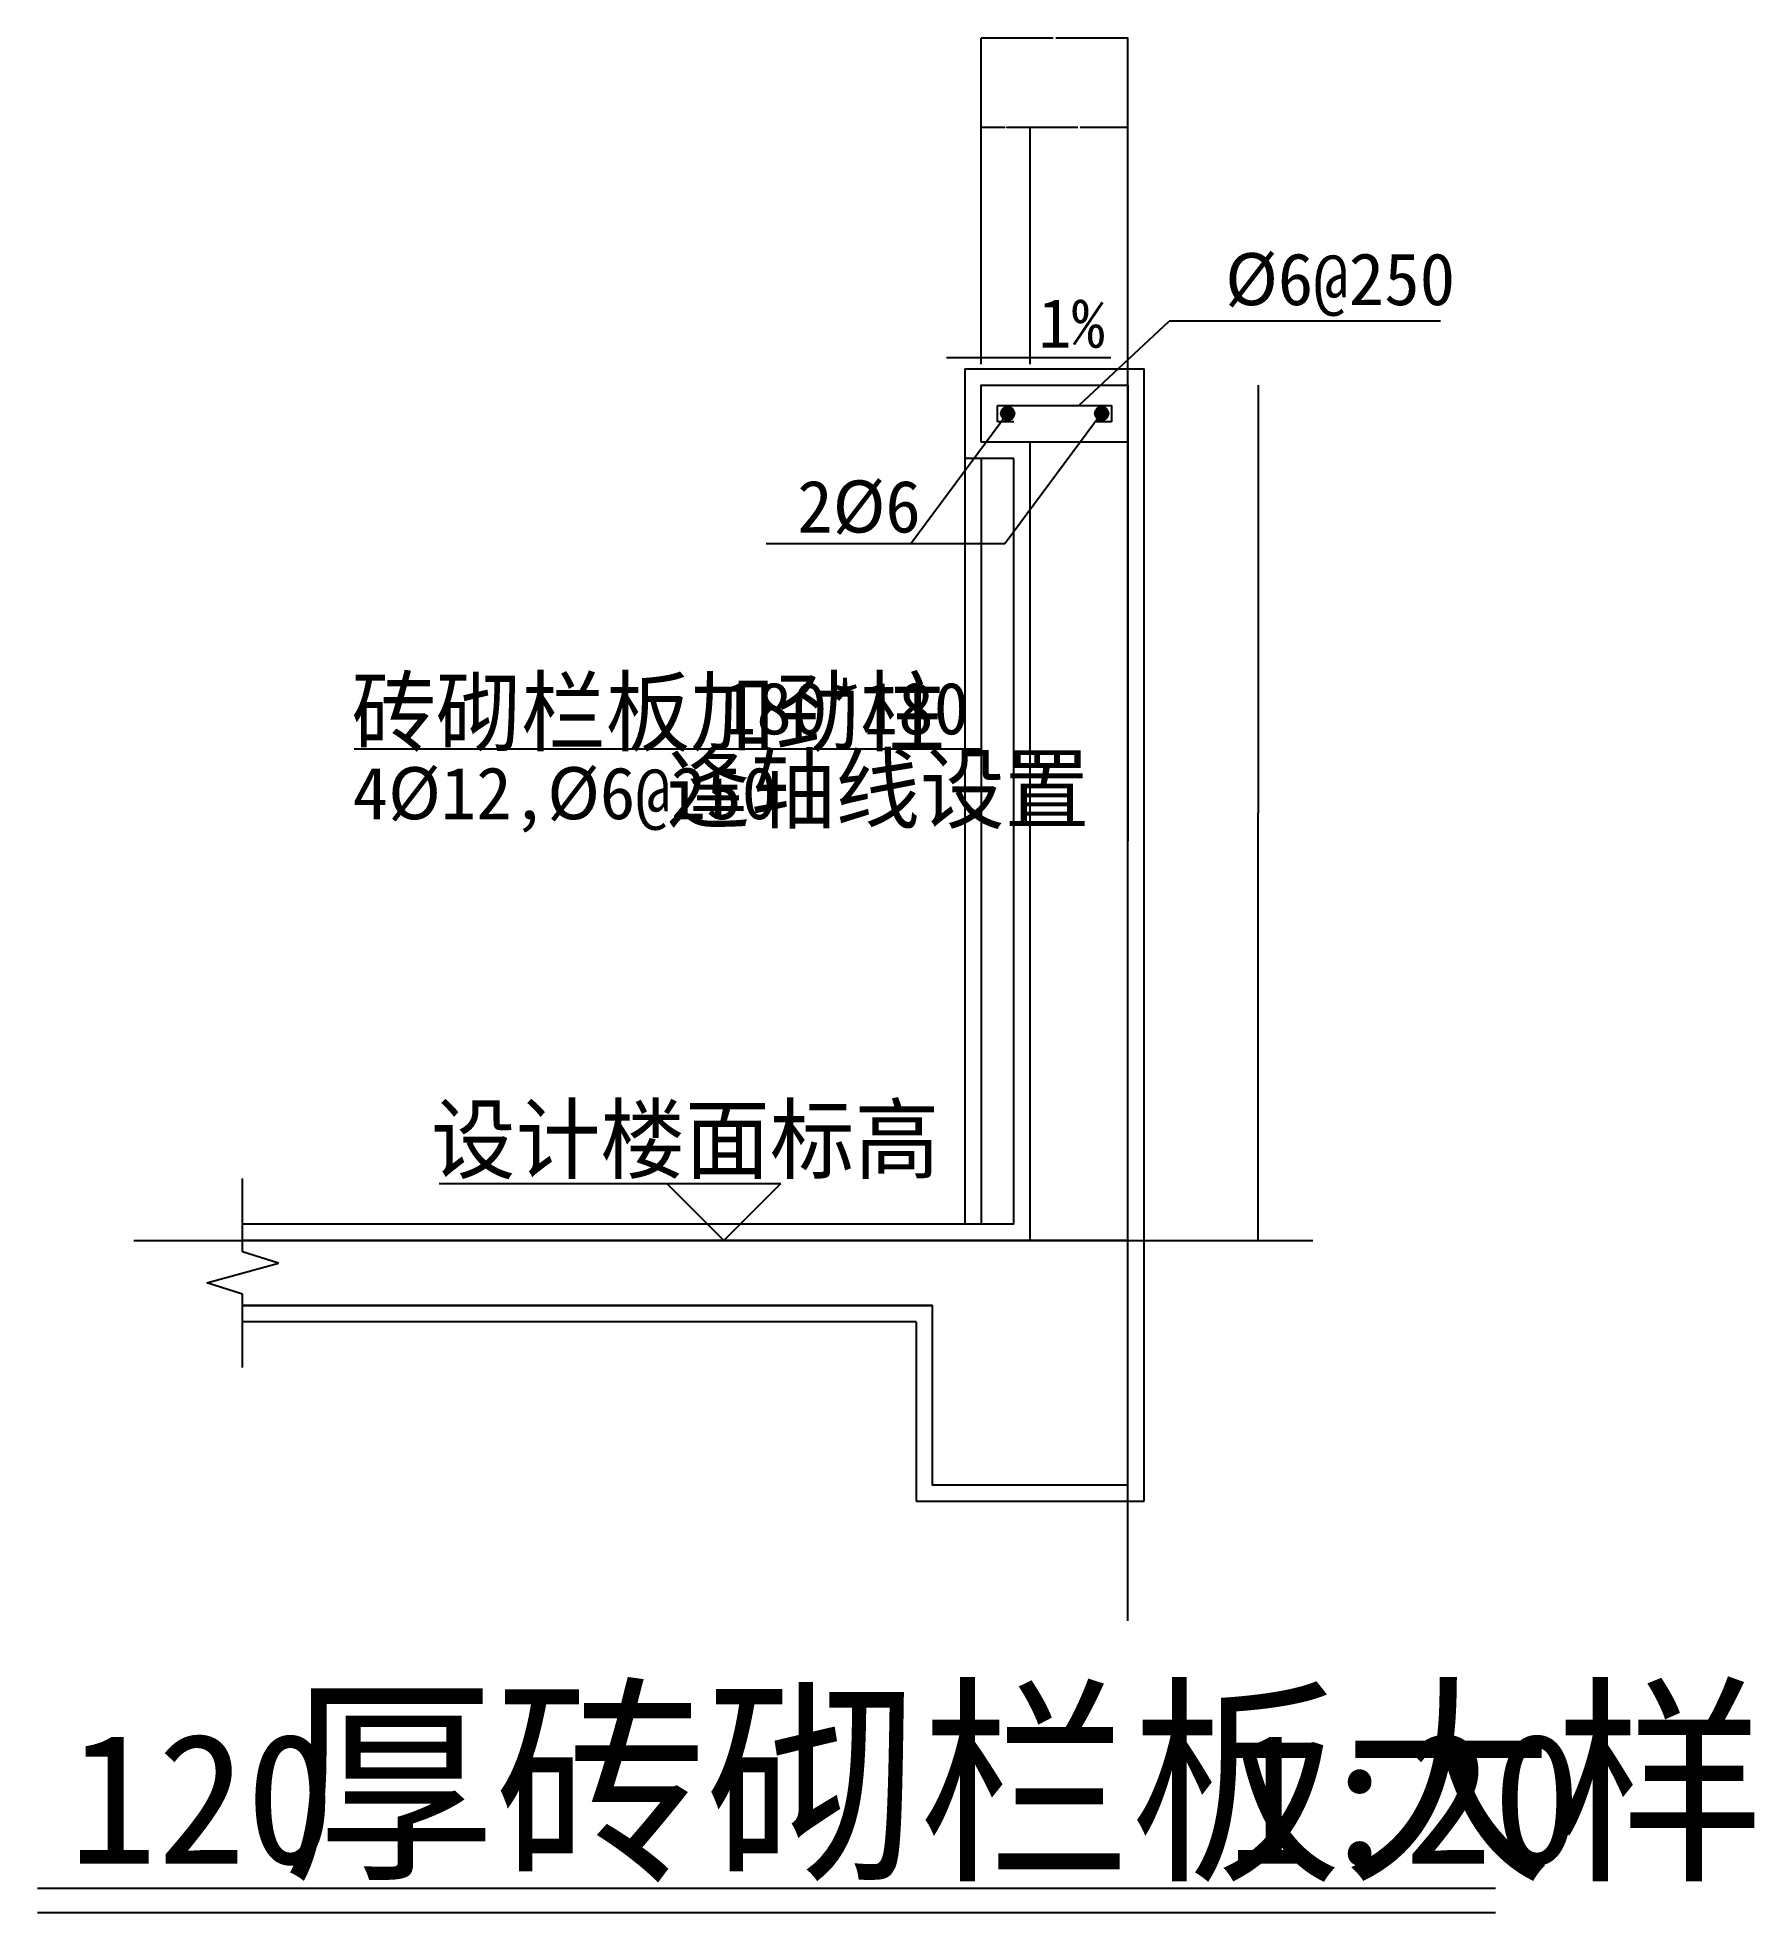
# Model space of a CAD drawing. Header units: metres. Extents: x 11262 to 13369, y 5016 to 7317.
import ezdxf

# ---------------------------------------------------------------- set-up
doc = ezdxf.new("R2010")
doc.units = ezdxf.units.M
for name, color, linetype in [('OTHER', 7, 'Continuous'), ('PUB_DIM', 3, 'Continuous'), ('PUB_TEXT', 7, 'Continuous'), ('PUB_WALL', 255, 'Continuous'), ('S_DOTE', 1, 'Continuous'), ('S_E_WALL', 4, 'Continuous'), ('S_FLOOR', 2, 'Continuous'), ('S_WALL', 255, 'Continuous')]:
    doc.layers.add(name, color=color, linetype=linetype)
doc.dimstyles.get("Standard").update_dxf_attribs({"dimtxt": 2.5, "dimasz": 2.5, "dimexe": 1.25, "dimexo": 0.625, "dimtad": 1, "dimcen": 2.5, "dimazin": 3, "dimtfac": 1, "dimtmove": 0, "dimatfit": 3})

# ---------------------------------------------------------------- blocks, each defined once
blk = doc.blocks.new('_CLOSEDFILLED')
at = {"color": 0, "linetype": 'BYBLOCK'}
blk.add_solid([(-1, 0.2), (0, 0), (-1, -0.2)], dxfattribs=at)
blk = doc.blocks.new('*D1')
for p, q in [((12538.5, 7206.82), (12479.75, 7206.82)), ((12480, 6916.62), (12480, 7206.82)), ((12600.25, 7206.82), (12541.5, 7206.82)), ((12600, 6916.62), (12600, 7206.82))]:
    blk.add_line(p, q)
at = {"layer": 'Defpoints'}
for p in [(12600, 7206.82), (12480, 6916.62), (12600, 6916.62)]:
    blk.add_point(p, dxfattribs=at)
at = {"layer": 'PUB_DIM', "xscale": 0.25, "yscale": 0.25}
blk.add_blockref('_CLOSEDFILLED', (12480, 7206.82), dxfattribs=at)
at = {"layer": 'PUB_DIM', "xscale": 0.25, "yscale": 0.25, "rotation": 180}
blk.add_blockref('_CLOSEDFILLED', (12600, 7206.82), dxfattribs=at)
at = {"layer": 'PUB_DIM', "insert": (12540, 7206.82), "char_height": 1, "attachment_point": 5}
blk.add_mtext('120', dxfattribs=at)
blk = doc.blocks.new('*D2')
for p, q in [((12449, 7206.82), (12419.75, 7206.82)), ((12420, 6916.62), (12420, 7206.82)), ((12480.25, 7206.82), (12451, 7206.82)), ((12480, 6916.62), (12480, 7206.82))]:
    blk.add_line(p, q)
at = {"layer": 'Defpoints'}
for p in [(12480, 7206.82), (12420, 6916.62), (12480, 6916.62)]:
    blk.add_point(p, dxfattribs=at)
at = {"layer": 'PUB_DIM', "xscale": 0.25, "yscale": 0.25}
blk.add_blockref('_CLOSEDFILLED', (12420, 7206.82), dxfattribs=at)
at = {"layer": 'PUB_DIM', "xscale": 0.25, "yscale": 0.25, "rotation": 180}
blk.add_blockref('_CLOSEDFILLED', (12480, 7206.82), dxfattribs=at)
at = {"layer": 'PUB_DIM', "insert": (12450, 7206.82), "char_height": 1, "attachment_point": 5}
blk.add_mtext('60', dxfattribs=at)
blk = doc.blocks.new('*D3')
for p, q in [((12600, 6820.88), (12600, 6330.88)), ((12599.75, 6330.88), (12599.5, 6330.88)), ((12600, 5840.88), (12600, 6330.88)), ((12600, 6330.88), (12600, 6330.88)), ((12600.25, 6330.88), (12600.5, 6330.88))]:
    blk.add_line(p, q)
at = {"layer": 'Defpoints'}
for p in [(12600, 6820.88), (12600, 6330.88), (12600, 5840.88)]:
    blk.add_point(p, dxfattribs=at)
at = {"layer": 'PUB_DIM', "xscale": 0.25, "yscale": 0.25}
blk.add_blockref('_CLOSEDFILLED', (12600, 6330.88), dxfattribs=at)
at = {"layer": 'PUB_DIM', "xscale": 0.25, "yscale": 0.25, "rotation": 180}
blk.add_blockref('_CLOSEDFILLED', (12600, 6330.88), dxfattribs=at)
at = {"layer": 'PUB_DIM', "insert": (12600, 6332.005), "char_height": 1, "attachment_point": 5}
blk.add_mtext('0', dxfattribs=at)
blk = doc.blocks.new('*D4')
for p, q in [((12600, 6890.88), (12600, 6815.88)), ((12599.75, 6815.88), (12599.5, 6815.88)), ((12600, 6820.88), (12600, 6815.88)), ((12600, 6815.88), (12600, 6815.88)), ((12600.25, 6815.88), (12600.5, 6815.88))]:
    blk.add_line(p, q)
at = {"layer": 'Defpoints'}
for p in [(12600, 6890.88), (12600, 6820.88), (12600, 6815.88)]:
    blk.add_point(p, dxfattribs=at)
at = {"layer": 'PUB_DIM', "xscale": 0.25, "yscale": 0.25}
blk.add_blockref('_CLOSEDFILLED', (12600, 6815.88), dxfattribs=at)
at = {"layer": 'PUB_DIM', "xscale": 0.25, "yscale": 0.25, "rotation": 180}
blk.add_blockref('_CLOSEDFILLED', (12600, 6815.88), dxfattribs=at)
at = {"layer": 'PUB_DIM', "insert": (12600, 6817.005), "char_height": 1, "attachment_point": 5}
blk.add_mtext('0', dxfattribs=at)
blk = doc.blocks.new('*D5')
for p, q in [((12760, 6890.88), (12760, 6365.88)), ((12759.75, 6365.88), (12759.5, 6365.88)), ((12760, 5840.88), (12760, 6365.88)), ((12760, 6365.88), (12760, 6365.88)), ((12760.25, 6365.88), (12760.5, 6365.88))]:
    blk.add_line(p, q)
at = {"layer": 'Defpoints'}
for p in [(12760, 6890.88), (12760, 6365.88), (12760, 5840.88)]:
    blk.add_point(p, dxfattribs=at)
at = {"layer": 'PUB_DIM', "xscale": 0.25, "yscale": 0.25}
blk.add_blockref('_CLOSEDFILLED', (12760, 6365.88), dxfattribs=at)
at = {"layer": 'PUB_DIM', "xscale": 0.25, "yscale": 0.25, "rotation": 180}
blk.add_blockref('_CLOSEDFILLED', (12760, 6365.88), dxfattribs=at)
at = {"layer": 'PUB_DIM', "insert": (12760, 6367.005), "char_height": 1, "attachment_point": 5}
blk.add_mtext('0', dxfattribs=at)
blk = doc.blocks.new('*D6')
for p, q in [((12508.5, 7316.82), (12419.75, 7316.82)), ((12420, 7076.62), (12420, 7316.82)), ((12600.25, 7316.82), (12511.5, 7316.82)), ((12600, 7076.62), (12600, 7316.82))]:
    blk.add_line(p, q)
at = {"layer": 'Defpoints'}
for p in [(12600, 7316.82), (12420, 7076.62), (12600, 7076.62)]:
    blk.add_point(p, dxfattribs=at)
at = {"layer": 'PUB_DIM', "xscale": 0.25, "yscale": 0.25}
blk.add_blockref('_CLOSEDFILLED', (12420, 7316.82), dxfattribs=at)
at = {"layer": 'PUB_DIM', "xscale": 0.25, "yscale": 0.25, "rotation": 180}
blk.add_blockref('_CLOSEDFILLED', (12600, 7316.82), dxfattribs=at)
at = {"layer": 'PUB_DIM', "insert": (12510, 7316.82), "char_height": 1, "attachment_point": 5}
blk.add_mtext('180', dxfattribs=at)

msp = doc.modelspace()

# ---------------------------------------------------------------- hatches: boundary and pattern name
h = msp.add_hatch()
h.set_pattern_fill('SOLID')
h.paths.add_polyline_path([(12444.13, 6855.88, 1), (12460.75, 6855.88, 1)])
h = msp.add_hatch()
h.set_pattern_fill('SOLID')
h.paths.add_polyline_path([(12559.46, 6855.88, 1), (12576.07, 6855.88, 1)])

# ---------------------------------------------------------------- linework, layer by layer
for p, q in [((12539.79, 6865.89), (12650.62, 6969.31)), ((12983.7, 6969.31), (12650.62, 6969.31)), ((12400, 6910.89), (12620, 6910.89)), ((12400, 6910.89), (12400, 5860.89)), ((12620, 5520.89), (12620, 6910.89)), ((12452.44, 6855.88), (12333.64, 6695.86)), ((12567.76, 6855.88), (12448.97, 6695.86)), ((12460, 6800.89), (12400, 6800.89)), ((12460, 5860.89), (12460, 6800.89)), ((12448.97, 6695.86), (12156.04, 6695.86)), ((11650.27, 6444.37), (12420, 6444.37)), ((12460, 5860.89), (11513.41, 5860.89)), ((12340, 5740.89), (11513.41, 5740.89)), ((12340, 5740.89), (12340, 5520.89)), ((12340, 5520.89), (12620, 5520.89))]:
    msp.add_line(p, q)
for centre in [(12452.44, 6855.88), (12567.76, 6855.88)]:
    msp.add_circle(centre, 8.31)
at = {"layer": 'OTHER'}
for p, q in [((11513.41, 5826.89), (11513.41, 5916.89)), ((11557.41, 5812.89), (11513.41, 5826.89)), ((11469.41, 5788.89), (11557.41, 5812.89)), ((11513.41, 5774.89), (11469.41, 5788.89)), ((11513.41, 5684.89), (11513.41, 5774.89))]:
    msp.add_line(p, q, dxfattribs=at)
at = {"layer": 'PUB_DIM'}
for p, q in [((11754.56, 5910.89), (12174.15, 5910.89)), ((12034.15, 5910.89), (12104.15, 5840.89)), ((12104.15, 5840.89), (12174.15, 5910.89))]:
    msp.add_line(p, q, dxfattribs=at)
msp.add_lwpolyline([(12377.26, 6924.87), (12579.19, 6924.87)], dxfattribs=at)
at = {"layer": 'PUB_TEXT'}
for points in [[(11261.73, 5045.9), (13051.17, 5045.9)], [(11261.73, 5015.9), (13051.17, 5015.9)]]:
    msp.add_lwpolyline(points, dxfattribs=at)
at = {"layer": 'PUB_WALL'}
msp.add_lwpolyline([(12420, 6820.89), (12420, 6890.89), (12600, 6890.89), (12600, 6820.89)], close=True, dxfattribs=at)
for points in [[(12480, 5840.89), (12480, 6820.89)], [(12600, 5840.89), (12600, 6820.89)], [(11513.41, 5760.89), (12360, 5760.89), (12360, 5540.89), (12600, 5540.89), (12600, 5840.89), (11513.41, 5840.89)]]:
    msp.add_lwpolyline(points, dxfattribs=at)
at = {"layer": 'S_DOTE'}
for p, q in [((12600, 5374.1), (12600, 7203.47)), ((11379.94, 5840.89), (12827.04, 5840.89))]:
    msp.add_line(p, q, dxfattribs=at)
at = {"layer": 'S_E_WALL'}
msp.add_line((12420, 6800.89), (12420, 5860.89), dxfattribs=at)
at = {"layer": 'S_FLOOR'}
for p, q in [((12420, 6890.89), (12600, 6890.89)), ((12420, 6820.89), (12420, 6890.89)), ((12600, 6890.89), (12600, 6820.89)), ((12440, 6845.89), (12440, 6865.89)), ((12440, 6865.89), (12580, 6865.89)), ((12580, 6865.89), (12580, 6845.89)), ((12460, 6845.89), (12440, 6845.89)), ((12580, 6845.89), (12560, 6845.89)), ((12600, 6820.89), (12420, 6820.89)), ((12600, 5840.89), (11513.41, 5840.89)), ((12600, 5540.89), (12600, 5840.89)), ((12360, 5760.89), (11513.41, 5760.89)), ((12360, 5760.89), (12360, 5540.89)), ((12360, 5540.89), (12600, 5540.89))]:
    msp.add_line(p, q, dxfattribs=at)
at = {"layer": 'S_WALL'}
for p, q in [((12480, 5840.89), (12480, 6820.89)), ((12600, 5840.89), (12600, 6820.89))]:
    msp.add_line(p, q, dxfattribs=at)

# ---------------------------------------------------------------- texts
at = {"layer": 'PUB_DIM'}
msp.add_text('设计楼面标高', height=80, dxfattribs=at).set_placement((11744.54, 5924.99))
at = {"layer": 'PUB_TEXT'}
for s, height, p in [('%%c6@250', 64, (12719.42, 6988.94)), ('1%', 60, (12490.11, 6936.86)), ('2%%c6', 64, (12194.18, 6709.85)), ('砖砌栏板加劲柱', 80, (11647.02, 6449.71)), ('180*180', 64, (12100.48, 6462.07)), ('逢轴线设置', 80, (12032.83, 6354.95)), ('4%%c12,%%c6@250', 64, (11648.53, 6357.94)), ('厚砖砌栏板大样', 200, (11562.89, 5075.9)), ('120', 160, (11299.91, 5075.9)), ('1:20', 160, (12721.19, 5075.9))]:
    msp.add_text(s, height=height, dxfattribs=at).set_placement(p)

# ---------------------------------------------------------------- dimensions: what is measured, and where the dimension line sits
at = {"layer": 'PUB_DIM'}
for base, p1, p2, picture, middle in [((12600, 7316.82), (12600, 7076.62), (12420, 7076.62), '*D6', (12510, 7316.82)), ((12480, 7206.82), (12480, 6916.62), (12420, 6916.62), '*D2', (12450, 7206.82)), ((12600, 7206.82), (12600, 6916.62), (12480, 6916.62), '*D1', (12540, 7206.82)), ((12600, 6815.88), (12600, 6820.88), (12600, 6890.88), '*D4', (12600, 6817.005)), ((12760, 6365.88), (12760, 5840.88), (12760, 6890.88), '*D5', (12760, 6367.005)), ((12600, 6330.88), (12600, 5840.88), (12600, 6820.88), '*D3', (12600, 6332.005))]:
    dim = msp.add_linear_dim(base=base, p1=p1, p2=p2, dimstyle='Standard', dxfattribs=at)
    dim.commit()
    dim.dimension.update_dxf_attribs({"geometry": picture, "text_midpoint": middle})

doc.saveas('drawing.dxf')
